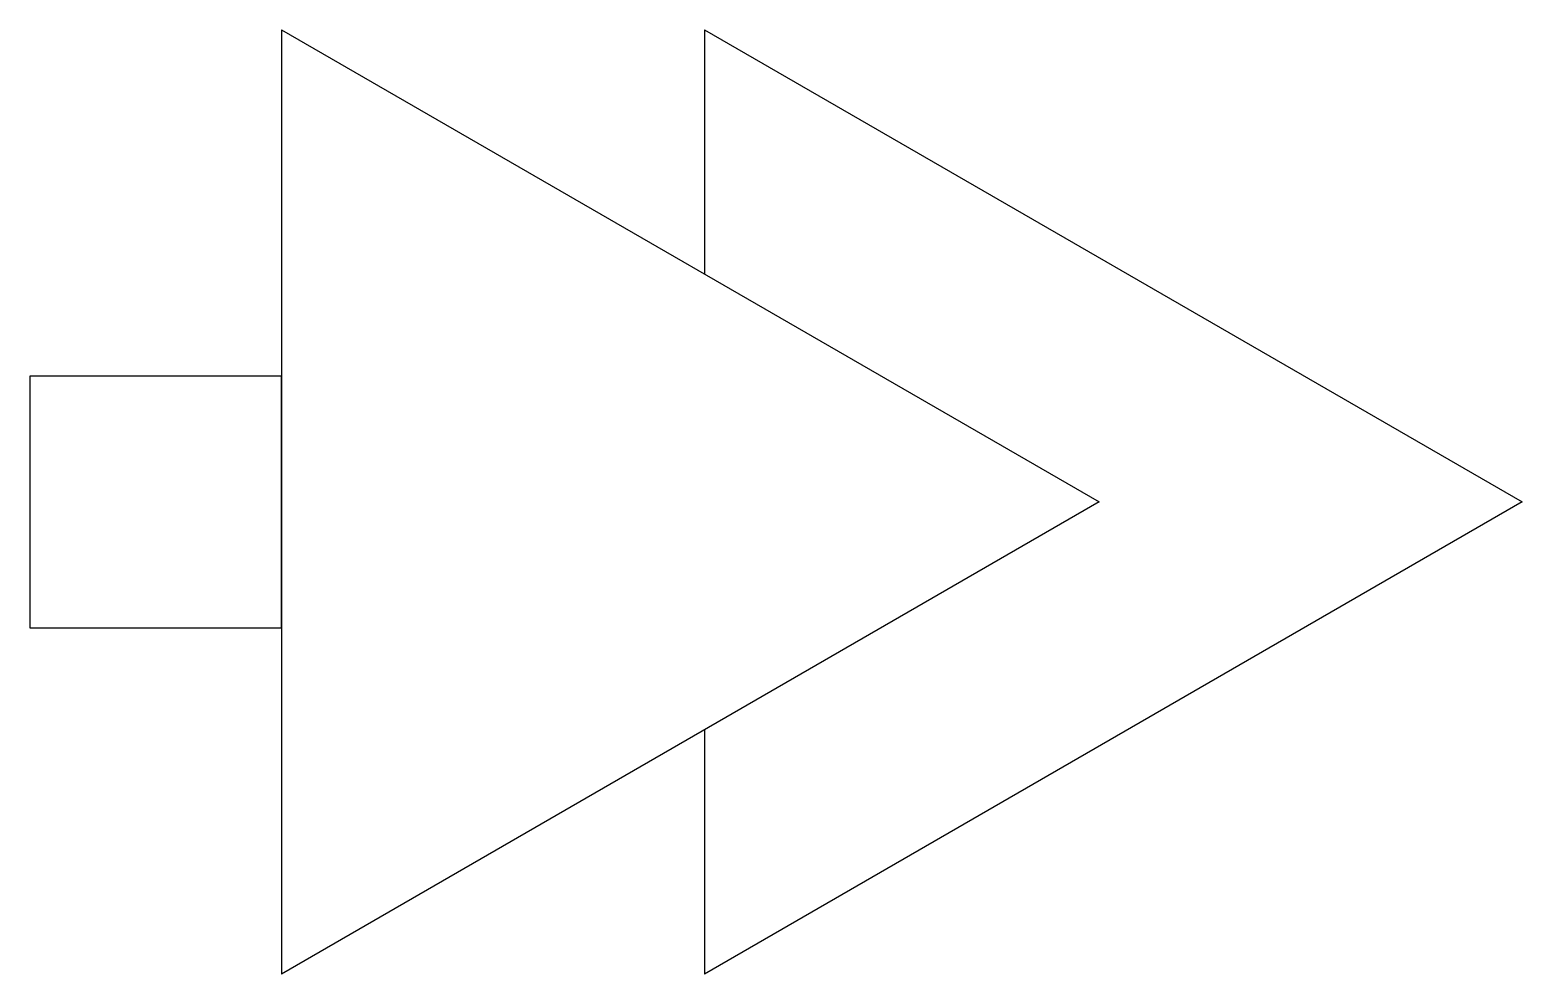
# Model space of a CAD drawing. Header units: millimetres. Extents: x -3097.162 to -3096.688, y 3747.177 to 3747.477.
import ezdxf

# ---------------------------------------------------------------- set-up
doc = ezdxf.new("R2010")
doc.units = ezdxf.units.MM
doc.header["$LTSCALE"] = 10
doc.layers.add('Ele_tomadas', color=2, linetype='Continuous')

msp = doc.modelspace()

# ---------------------------------------------------------------- linework, layer by layer
at = {"layer": 'Ele_tomadas', "color": 3}
for p, q in [((-3097.08235, 3747.47664), (-3096.82255, 3747.32664)), ((-3097.08235, 3747.47664), (-3097.08235, 3747.17664)), ((-3096.94794, 3747.47664), (-3096.68814, 3747.32664)), ((-3096.94794, 3747.47664), (-3096.94794, 3747.39904)), ((-3096.82255, 3747.32664), (-3097.08235, 3747.17664)), ((-3096.68814, 3747.32664), (-3096.94794, 3747.17664)), ((-3096.94794, 3747.25424), (-3096.94794, 3747.17664))]:
    msp.add_line(p, q, dxfattribs=at)
msp.add_lwpolyline([(-3097.16235, 3747.28664), (-3097.08235, 3747.28664), (-3097.08235, 3747.36664), (-3097.16235, 3747.36664)], close=True, dxfattribs=at)

doc.saveas('drawing.dxf')
